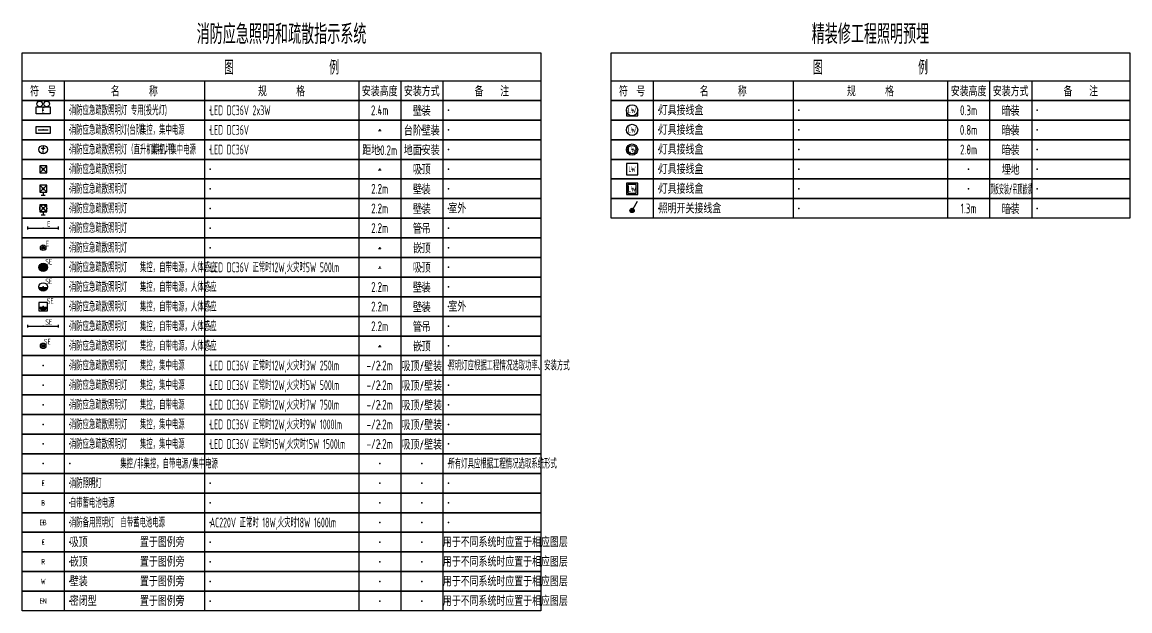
# Model space of a CAD drawing. Header units: millimetres. Extents: x -1582620 to 4754388, y -184455 to 3397362.
# Drawn here: x -566707 to -527207, y 121962 to 142955 of the extents above; entities that cross this region are included whole.
import ezdxf
from ezdxf.enums import TextEntityAlignment as Align

# ---------------------------------------------------------------- set-up
doc = ezdxf.new("R2010")
doc.units = ezdxf.units.MM
doc.header["$LTSCALE"] = 1000
doc.header["$MEASUREMENT"] = 0
for name, color, linetype in [('E-LITE-DEVC', 3, 'Continuous'), ('E-LITE-LITE', 3, 'Continuous'), ('E-UNIV-DIAG', 2, 'Continuous'), ('E-UNIV-EL', 140, 'Continuous'), ('E-UNIV-NOTE', 6, 'Continuous')]:
    doc.layers.add(name, color=color, linetype=linetype)
doc.styles.add('TH-STYLE3', font='tssdeng.shx', dxfattribs={"width": 0.65, "bigfont": 'tssdchn.shx'})

# ---------------------------------------------------------------- blocks, each defined once
blk = doc.blocks.new('E-BKTS2')
for p, q in [((0, 0), (185, 0)), ((0, -7), (0, 0)), ((185, 0), (185, -7)), ((185, -7), (0, -7))]:
    blk.add_line(p, q)
at = {"linetype": 'Continuous'}
for p, q in [((15, 0), (15, -7)), ((65, 0), (65, -7)), ((120, 0), (120, -7)), ((135, 0), (135, -7)), ((150, 0), (150, -7))]:
    blk.add_line(p, q, dxfattribs=at)
for p in [(7.5, -3.5), (17, -3.5), (67, -3.5), (127.5, -3.5), (142.5, -3.5), (152, -3.5)]:
    blk.add_point(p, dxfattribs=at)
blk = doc.blocks.new('E-BLITE90')
blk.add_lwpolyline([(-2, 0), (-2, -2), (2, -2), (2, 0)])
blk.add_circle((0, 0), 2)
at = {"layer": 'E-UNIV-EL', "style": 'TH-STYLE3', "width": 0.7}
blk.add_attdef('SOCKET', text='', height=2, dxfattribs=at).set_placement((0, 0), align=Align.MIDDLE)
blk = doc.blocks.new('E-BLITE91')
blk.add_circle((0, 0), 2)
at = {"layer": 'E-UNIV-EL', "style": 'TH-STYLE3', "width": 0.7}
blk.add_attdef('SOCKET', text='', height=2, dxfattribs=at).set_placement((0, 0), align=Align.MIDDLE)
blk = doc.blocks.new('E-BLITE91-1')
blk.add_circle((0, 0), 2)
at = {"layer": 'E-UNIV-EL'}
blk.add_circle((0, 0), 1.5, dxfattribs=at)
at = {"layer": 'E-UNIV-EL', "style": 'TH-STYLE3', "width": 0.7}
blk.add_attdef('SOCKET', text='', height=2, dxfattribs=at).set_placement((0, 0), align=Align.MIDDLE)
blk = doc.blocks.new('E-BLITE91-2')
blk.add_lwpolyline([(-2, 2), (-2, -2), (2, -2), (2, 2)], close=True)
at = {"layer": 'E-UNIV-EL', "style": 'TH-STYLE3', "width": 0.6}
blk.add_attdef('SOCKET', text='', height=2, dxfattribs=at).set_placement((0, 0), align=Align.MIDDLE)
blk = doc.blocks.new('E-BLITE91-3')
blk.add_lwpolyline([(-2, 2), (-2, -2), (2, -2), (2, 2)], close=True)
at = {"layer": 'E-UNIV-EL'}
blk.add_lwpolyline([(-1.5, 1.5), (-1.5, -1.5), (1.5, -1.5), (1.5, 1.5)], close=True, dxfattribs=at)
at = {"layer": 'E-UNIV-EL', "style": 'TH-STYLE3', "width": 0.7}
blk.add_attdef('SOCKET', text='', height=2, dxfattribs=at).set_placement((0, 0), align=Align.MIDDLE)
blk = doc.blocks.new('E-BFEL500')
blk.add_lwpolyline([(-2.5, 1.25), (2.5, 1.25), (2.5, -1.25), (-2.5, -1.25)], close=True)
for centre in [(-1.25, 2.25), (1.25, 2.25)]:
    blk.add_circle(centre, 1)
at = {"layer": 'E-UNIV-EL', "style": 'TH-STYLE3', "width": 0.7}
blk.add_attdef('T', text='', height=1.8, dxfattribs=at).set_placement((0, 0), align=Align.MIDDLE)
blk = doc.blocks.new('E-BKTS1')
blk.add_line((0, -10), (185, -10))
at = {"linetype": 'Continuous'}
for p, q in [((15, -10), (15, -17)), ((65, -10), (65, -17)), ((120, -10), (120, -17)), ((135, -10), (135, -17)), ((150, -10), (150, -17))]:
    blk.add_line(p, q, dxfattribs=at)
blk.add_lwpolyline([(0, 0), (185, 0), (185, -17), (0, -17)], close=True)
at = {"layer": 'E-UNIV-NOTE', "style": 'TH-STYLE3', "width": 0.7}
for s, height, p in [('图                例', 5, (92.5, -5)), ('安装高度', 3.5, (127.5, -13.5)), ('安装方式', 3.5, (142.5, -13.5))]:
    blk.add_text(s, height=height, dxfattribs=at).set_placement(p, align=Align.MIDDLE)
at = {"layer": 'E-UNIV-NOTE', "linetype": 'Continuous', "style": 'TH-STYLE3', "width": 0.7}
for s, p in [('符  号', (7.5, -13.5)), ('名       称', (40, -13.5)), ('规       格', (92.5, -13.5)), ('备    注', (167.5, -13.5))]:
    blk.add_text(s, height=3.5, dxfattribs=at).set_placement(p, align=Align.MIDDLE)
blk = doc.blocks.new('E-BSW901')
blk.add_line((0.38, 1.4), (1.94, 4.11))
at = {"const_width": 0.75}
blk.add_lwpolyline([(-0.38, 0.75, 1), (0.38, 0.75, 1)], format="xyb", close=True, dxfattribs=at)
blk.add_circle((0, 0.75), 0.75)
blk = doc.blocks.new('E-BFEL700')
blk.add_line((-1.75, 0), (1.75, 0))
blk.add_lwpolyline([(-2.5, 1.25), (2.5, 1.25), (2.5, -1.25), (-2.5, -1.25)], close=True)
blk = doc.blocks.new('E-BFEL710')
for p, q in [((-0.75, 0.5), (0.75, 0.5)), ((0, 1.5), (0, 0.5)), ((0, -1.5), (0, -0.5))]:
    blk.add_line(p, q)
blk.add_circle((0, 0), 1.5)
blk = doc.blocks.new('E-BFEL800')
for p, q in [((-1.25, -1.25), (1.25, 1.25)), ((1.25, -1.25), (-1.25, 1.25))]:
    blk.add_line(p, q)
blk.add_lwpolyline([(-1.25, -1.25), (1.25, -1.25), (1.25, 1.25), (-1.25, 1.25)], close=True)
at = {"const_width": 0.5}
blk.add_lwpolyline([(-0.25, 0, 1), (0.25, 0, 1)], format="xyb", close=True, dxfattribs=at)
blk = doc.blocks.new('E-BFEL810')
for p, q in [((-1.25, -1.25), (1.25, 1.25)), ((1.25, -1.25), (-1.25, 1.25)), ((-0.75, -2.25), (0.75, -2.25)), ((0, -1.25), (0, -2.25))]:
    blk.add_line(p, q)
blk.add_lwpolyline([(-1.25, -1.25), (1.25, -1.25), (1.25, 1.25), (-1.25, 1.25)], close=True)
at = {"const_width": 0.5}
blk.add_lwpolyline([(-0.25, 0, 1), (0.25, 0, 1)], format="xyb", close=True, dxfattribs=at)
blk = doc.blocks.new('E-BFEL811')
for p, q in [((-1.25, -1.25), (1.25, 1.25)), ((1.25, -1.25), (-1.25, 1.25)), ((-0.75, -2.25), (0.75, -2.25)), ((0, -1.25), (0, -2.25))]:
    blk.add_line(p, q)
blk.add_lwpolyline([(-1.25, -1.25), (1.25, -1.25), (1.25, 1.25), (-1.25, 1.25)], close=True)
at = {"const_width": 0.5}
blk.add_lwpolyline([(-0.25, 0, 1), (0.25, 0, 1)], format="xyb", close=True, dxfattribs=at)
at = {"layer": 'E-UNIV-EL'}
blk.add_circle((0, 0), 1.25, dxfattribs=at)
blk = doc.blocks.new('E-BFEL820')
for p, q in [((-5.5, -0.5), (-5.5, 0.5)), ((-5.5, 0), (5.5, 0)), ((5.5, -0.5), (5.5, 0.5))]:
    blk.add_line(p, q)
at = {"layer": 'E-UNIV-EL', "style": 'TH-STYLE3', "width": 0.7}
blk.add_attdef('T', text='', height=2, dxfattribs=at).set_placement((2, 1.5), align=Align.MIDDLE)
blk = doc.blocks.new('E-BL201')
at = {"const_width": 0.5}
blk.add_lwpolyline([(-0.25, 0, 1), (0.25, 0, 1)], format="xyb", close=True, dxfattribs=at)
for radius in [1, 0.5]:
    blk.add_circle((0, 0), radius)
blk = doc.blocks.new('E-BFEL830')
blk.add_blockref('E-BL201', (0, 0))
at = {"layer": 'E-UNIV-EL', "style": 'TH-STYLE3', "width": 0.7}
blk.add_attdef('T', text='', height=2, dxfattribs=at).set_placement((1.5, 1.5), align=Align.MIDDLE)
blk = doc.blocks.new('E-BFEL800-1')
at = {"const_width": 1.5}
blk.add_lwpolyline([(-0.75, 0, 1), (0.75, 0, 1)], format="xyb", close=True, dxfattribs=at)
blk.add_circle((0, 0), 1.5)
at = {"layer": 'E-UNIV-EL', "style": 'TH-STYLE3', "width": 0.7}
blk.add_attdef('T', text='', height=2, dxfattribs=at).set_placement((2, 2), align=Align.MIDDLE)
blk = doc.blocks.new('E-BFEL810-1')
at = {"const_width": 1.5}
blk.add_lwpolyline([(-0.75, 0, 1), (0.75, 0, 1)], format="xyb", dxfattribs=at)
blk.add_circle((0, 0), 1.5)
at = {"layer": 'E-UNIV-EL', "style": 'TH-STYLE3', "width": 0.7}
blk.add_attdef('T', text='', height=2, dxfattribs=at).set_placement((2, 2), align=Align.MIDDLE)
blk = doc.blocks.new('E-BFEL811-1')
blk.add_lwpolyline([(-1.5, -1.5), (1.5, -1.5), (1.5, 1.5), (-1.5, 1.5)], close=True)
at = {"const_width": 1.5}
blk.add_lwpolyline([(-0.75, 0, 1), (0.75, 0, 1)], format="xyb", dxfattribs=at)
at = {"layer": 'E-UNIV-EL', "style": 'TH-STYLE3', "width": 0.7}
blk.add_attdef('T', text='', height=2, dxfattribs=at).set_placement((2.5, 2), align=Align.MIDDLE)
blk = doc.blocks.new('E-BFEL820-1')
for p, q in [((-5.5, -0.5), (-5.5, 0.5)), ((-5.5, 0), (5.5, 0)), ((5.5, -0.5), (5.5, 0.5))]:
    blk.add_line(p, q)
at = {"layer": 'E-UNIV-EL', "style": 'TH-STYLE3', "width": 0.7}
blk.add_attdef('T', text='', height=2, dxfattribs=at).set_placement((2, 1.5), align=Align.MIDDLE)
blk = doc.blocks.new('E-BFEL830-1')
blk.add_blockref('E-BL201', (0, 0))
at = {"layer": 'E-UNIV-EL', "style": 'TH-STYLE3', "width": 0.7}
blk.add_attdef('T', text='', height=2, dxfattribs=at).set_placement((1.5, 1.5), align=Align.MIDDLE)

msp = doc.modelspace()

# ---------------------------------------------------------------- block references
at = {"layer": 'E-LITE-DEVC', "xscale": 100, "yscale": 100, "zscale": 100}
msp.add_blockref('E-BSW901', (-544956.67, 136161.98), dxfattribs=at)
at = {"layer": 'E-LITE-LITE', "xscale": 100, "yscale": 100, "zscale": 100}
for name, p, values in [('E-BFEL500', (-565956.67, 139811.98), {'T': 'E'}), ('E-BLITE90', (-544956.67, 139811.98), {'SOCKET': 'LW'}), ('E-BLITE91', (-544956.67, 139111.98), {'SOCKET': 'LW'}), ('E-BLITE91-1', (-544956.67, 138411.98), {'SOCKET': 'LW'}), ('E-BLITE91-2', (-544956.67, 137711.98), {'SOCKET': 'LW'}), ('E-BLITE91-3', (-544956.67, 137011.98), {'SOCKET': 'LW'}), ('E-BFEL820', (-565956.67, 135611.98), {'T': 'E'}), ('E-BFEL830', (-565956.67, 134911.98), {'T': 'E'}), ('E-BFEL800-1', (-565956.67, 134211.98), {'T': 'SE'}), ('E-BFEL810-1', (-565956.67, 133511.98), {'T': 'SE'}), ('E-BFEL811-1', (-565956.67, 132811.98), {'T': 'SE'}), ('E-BFEL820-1', (-565956.67, 132111.98), {'T': 'SE'}), ('E-BFEL830-1', (-565956.67, 131411.98), {'T': 'SE'})]:
    msp.add_blockref(name, p, dxfattribs=at).add_auto_attribs(values)
for name, p in [('E-BFEL700', (-565956.67, 139111.98)), ('E-BFEL710', (-565956.67, 138411.98)), ('E-BFEL800', (-565956.67, 137711.98)), ('E-BFEL810', (-565956.67, 137011.98)), ('E-BFEL811', (-565956.67, 136311.98))]:
    msp.add_blockref(name, p, dxfattribs=at)
at = {"layer": 'E-UNIV-DIAG', "xscale": 100, "yscale": 100, "zscale": 100}
for name, p in [('E-BKTS1', (-566706.67, 141861.98)), ('E-BKTS1', (-545706.67, 141861.98)), ('E-BKTS2', (-566706.67, 140161.98)), ('E-BKTS2', (-545706.67, 140161.98)), ('E-BKTS2', (-566706.67, 139461.98)), ('E-BKTS2', (-545706.67, 139461.98)), ('E-BKTS2', (-566706.67, 138761.98)), ('E-BKTS2', (-545706.67, 138761.98)), ('E-BKTS2', (-566706.67, 138061.98)), ('E-BKTS2', (-545706.67, 138061.98)), ('E-BKTS2', (-566706.67, 137361.98)), ('E-BKTS2', (-545706.67, 137361.98)), ('E-BKTS2', (-566706.67, 136661.98)), ('E-BKTS2', (-545706.67, 136661.98)), ('E-BKTS2', (-566706.67, 135961.98)), ('E-BKTS2', (-566706.67, 135261.98)), ('E-BKTS2', (-566706.67, 134561.98)), ('E-BKTS2', (-566706.67, 133861.98)), ('E-BKTS2', (-566706.67, 133161.98)), ('E-BKTS2', (-566706.67, 132461.98)), ('E-BKTS2', (-566706.67, 131761.98)), ('E-BKTS2', (-566706.67, 131061.98)), ('E-BKTS2', (-566706.67, 130361.98)), ('E-BKTS2', (-566706.67, 129661.98)), ('E-BKTS2', (-566706.67, 128961.98)), ('E-BKTS2', (-566706.67, 128261.98)), ('E-BKTS2', (-566706.67, 127561.98)), ('E-BKTS2', (-566706.67, 126861.98)), ('E-BKTS2', (-566706.67, 126161.98)), ('E-BKTS2', (-566706.67, 125461.98)), ('E-BKTS2', (-566706.67, 124761.98)), ('E-BKTS2', (-566706.67, 124061.98)), ('E-BKTS2', (-566706.67, 123361.98)), ('E-BKTS2', (-566706.67, 122661.98))]:
    msp.add_blockref(name, p, dxfattribs=at)

# ---------------------------------------------------------------- texts
at = {"layer": 'E-LITE-LITE', "style": 'TH-STYLE3', "width": 0.7}
for s, p in [('E', (-565956.67, 126511.98)), ('B', (-565956.67, 125811.98)), ('EB', (-565956.67, 125111.98)), ('C', (-565956.67, 124411.98)), ('R', (-565956.67, 123711.98)), ('W', (-565956.67, 123011.98)), ('EN', (-565956.67, 122311.98))]:
    msp.add_text(s, height=200, dxfattribs=at).set_placement(p, align=Align.MIDDLE)
at = {"layer": 'E-UNIV-NOTE', "style": 'TH-STYLE3'}
for s, height, width, p in [('消防应急照明和疏散指示系统', 700, 0.7, (-557456.67, 142561.98)), ('精装修工程照明预埋', 700, 0.7, (-536456.67, 142561.98)), ('0.3m', 350, 0.7, (-532956.67, 139811.98)), ('暗装', 350, 0.7, (-531456.67, 139811.98)), ('0.8m', 350, 0.7, (-532956.67, 139111.98)), ('暗装', 350, 0.7, (-531456.67, 139111.98)), ('2.0m', 350, 0.7, (-532956.67, 138411.98)), ('暗装', 350, 0.7, (-531456.67, 138411.98)), ('埋地', 350, 0.7, (-531456.67, 137711.98)), ('顶板安装/吊顶嵌装', 350, 0.4, (-531456.67, 137011.98)), ('1.3m', 350, 0.7, (-532956.67, 136311.98)), ('暗装', 350, 0.7, (-531456.67, 136311.98))]:
    msp.add_text(s, height=height, dxfattribs=dict(at, width=width)).set_placement(p, align=Align.MIDDLE)
at = {"layer": 'E-UNIV-NOTE', "linetype": 'Continuous', "style": 'TH-STYLE3'}
for s, width, p in [('消防应急疏散照明灯 专用(投光灯)', 0.5, (-565006.67, 139811.98)), ('LED DC36V 2x3W', 0.5, (-560006.67, 139811.98)), ('灯具接线盒', 0.7, (-544006.67, 139811.98)), ('消防应急疏散照明灯(台阶）', 0.5, (-565006.67, 139111.98)), ('集控，集中电源', 0.5, (-562506.67, 139111.98)), ('LED DC36V', 0.5, (-560006.67, 139111.98)), ('灯具接线盒', 0.7, (-544006.67, 139111.98)), ('消防应急疏散照明灯（直升机停机坪）', 0.5, (-565006.67, 138411.98)), ('集控，集中电源', 0.5, (-562106.67, 138411.98)), ('LED DC36V', 0.5, (-560006.67, 138411.98)), ('灯具接线盒', 0.7, (-544006.67, 138411.98)), ('消防应急疏散照明灯', 0.5, (-565006.67, 137711.98)), ('灯具接线盒', 0.7, (-544006.67, 137711.98)), ('消防应急疏散照明灯', 0.5, (-565006.67, 137011.98)), ('灯具接线盒', 0.7, (-544006.67, 137011.98)), ('消防应急疏散照明灯', 0.5, (-565006.67, 136311.98)), ('室外', 0.7, (-551506.67, 136311.98)), ('消防应急疏散照明灯', 0.5, (-565006.67, 135611.98)), ('消防应急疏散照明灯', 0.5, (-565006.67, 134911.98)), ('消防应急疏散照明灯', 0.5, (-565006.67, 134211.98)), ('集控，自带电源，人体感应', 0.5, (-562506.67, 134211.98)), ('LED DC36V 正常时12W,火灾时5W 500lm', 0.5, (-560006.67, 134211.98)), ('消防应急疏散照明灯', 0.5, (-565006.67, 133511.98)), ('集控，自带电源，人体感应', 0.5, (-562506.67, 133511.98)), ('消防应急疏散照明灯', 0.5, (-565006.67, 132811.98)), ('集控，自带电源，人体感应', 0.5, (-562506.67, 132811.98)), ('室外', 0.7, (-551506.67, 132811.98)), ('消防应急疏散照明灯', 0.5, (-565006.67, 132111.98)), ('集控，自带电源，人体感应', 0.5, (-562506.67, 132111.98)), ('消防应急疏散照明灯', 0.5, (-565006.67, 131411.98)), ('集控，自带电源，人体感应', 0.5, (-562506.67, 131411.98)), ('消防应急疏散照明灯', 0.5, (-565006.67, 130711.98)), ('集控，集中电源', 0.5, (-562506.67, 130711.98)), ('LED DC36V 正常时12W,火灾时3W 250lm', 0.5, (-560006.67, 130711.98)), ('消防应急疏散照明灯', 0.5, (-565006.67, 130011.98)), ('集控，集中电源', 0.5, (-562506.67, 130011.98)), ('LED DC36V 正常时12W,火灾时5W 500lm', 0.5, (-560006.67, 130011.98)), ('消防应急疏散照明灯', 0.5, (-565006.67, 129311.98)), ('集控，自带电源', 0.5, (-562506.67, 129311.98)), ('LED DC36V 正常时12W,火灾时7W 750lm', 0.5, (-560006.67, 129311.98)), ('消防应急疏散照明灯', 0.5, (-565006.67, 128611.98)), ('集控，集中电源', 0.5, (-562506.67, 128611.98)), ('LED DC36V 正常时12W,火灾时9W 1000lm', 0.5, (-560006.67, 128611.98)), ('消防应急疏散照明灯', 0.5, (-565006.67, 127911.98)), ('集控，集中电源', 0.5, (-562506.67, 127911.98)), ('LED DC36V 正常时15W,火灾时15W 1500lm', 0.5, (-560006.67, 127911.98)), ('集控/非集控，自带电源/集中电源', 0.5, (-563206.67, 127211.98)), ('消防照明灯', 0.5, (-565006.67, 126511.98)), ('自带蓄电池电源', 0.5, (-565006.67, 125811.98)), ('消防备用照明灯', 0.5, (-565006.67, 125111.98)), ('自带蓄电池电源', 0.5, (-563206.67, 125111.98)), ('AC220V 正常时 18W,火灾时18W 1600lm', 0.5, (-560006.67, 125111.98))]:
    msp.add_text(s, height=350, dxfattribs=dict(at, width=width)).set_placement(p, align=Align.MIDDLE_LEFT)
at = {"layer": 'E-UNIV-NOTE', "linetype": 'Continuous', "style": 'TH-STYLE3', "width": 0.7}
for s, p in [('2.4m', (-553956.67, 139811.98)), ('壁装', (-552456.67, 139811.98)), ('-', (-553956.67, 139111.98)), ('台阶壁装', (-552456.67, 139111.98)), ('距地0.2m', (-553956.67, 138411.98)), ('地面安装', (-552456.67, 138411.98)), ('吸顶', (-552456.67, 137711.98)), ('-', (-553956.67, 137711.98)), ('2.2m', (-553956.67, 137011.98)), ('壁装', (-552456.67, 137011.98)), ('2.2m', (-553956.67, 136311.98)), ('壁装', (-552456.67, 136311.98)), ('2.2m', (-553956.67, 135611.98)), ('管吊', (-552456.67, 135611.98)), ('嵌顶', (-552456.67, 134911.98)), ('-', (-553956.67, 134911.98)), ('吸顶', (-552456.67, 134211.98)), ('-', (-553956.67, 134211.98)), ('2.2m', (-553956.67, 133511.98)), ('壁装', (-552456.67, 133511.98)), ('2.2m', (-553956.67, 132811.98)), ('壁装', (-552456.67, 132811.98)), ('2.2m', (-553956.67, 132111.98)), ('管吊', (-552456.67, 132111.98)), ('嵌顶', (-552456.67, 131411.98)), ('-', (-553956.67, 131411.98)), ('-/2.2m', (-553956.67, 130711.98)), ('吸顶/壁装', (-552456.67, 130711.98)), ('-/2.2m', (-553956.67, 130011.98)), ('吸顶/壁装', (-552456.67, 130011.98)), ('-/2.2m', (-553956.67, 129311.98)), ('吸顶/壁装', (-552456.67, 129311.98)), ('-/2.2m', (-553956.67, 128611.98)), ('吸顶/壁装', (-552456.67, 128611.98)), ('-/2.2m', (-553956.67, 127911.98)), ('吸顶/壁装', (-552456.67, 127911.98))]:
    msp.add_text(s, height=350, dxfattribs=at).set_placement(p, align=Align.MIDDLE)
at = {"layer": 'E-UNIV-NOTE', "style": 'TH-STYLE3', "width": 0.7}
for s, p in [('照明开关接线盒', (-544006.67, 136311.98)), ('吸顶', (-565006.67, 124411.98)), ('嵌顶', (-565006.67, 123711.98)), ('壁装', (-565006.67, 123011.98)), ('密闭型', (-565006.67, 122311.98))]:
    msp.add_text(s, height=350, dxfattribs=at).set_placement(p, align=Align.MIDDLE_LEFT)
at = {"layer": 'E-UNIV-NOTE', "color": 1, "style": 'TH-STYLE3'}
for s, width, p in [('照明灯应根据工程情况选取功率、安装方式', 0.5, (-551506.67, 130711.98)), ('所有灯具应根据工程情况选取系统形式', 0.5, (-551506.67, 127211.98)), ('置于图例旁', 0.7, (-562506.67, 124411.98)), ('用于不同系统时应置于相应图层', 0.7, (-551706.67, 124411.98)), ('置于图例旁', 0.7, (-562506.67, 123711.98)), ('用于不同系统时应置于相应图层', 0.7, (-551706.67, 123711.98)), ('置于图例旁', 0.7, (-562506.67, 123011.98)), ('用于不同系统时应置于相应图层', 0.7, (-551706.67, 123011.98)), ('置于图例旁', 0.7, (-562506.67, 122311.98)), ('用于不同系统时应置于相应图层', 0.7, (-551706.67, 122311.98))]:
    msp.add_text(s, height=350, dxfattribs=dict(at, width=width)).set_placement(p, align=Align.MIDDLE_LEFT)

doc.saveas('drawing.dxf')
